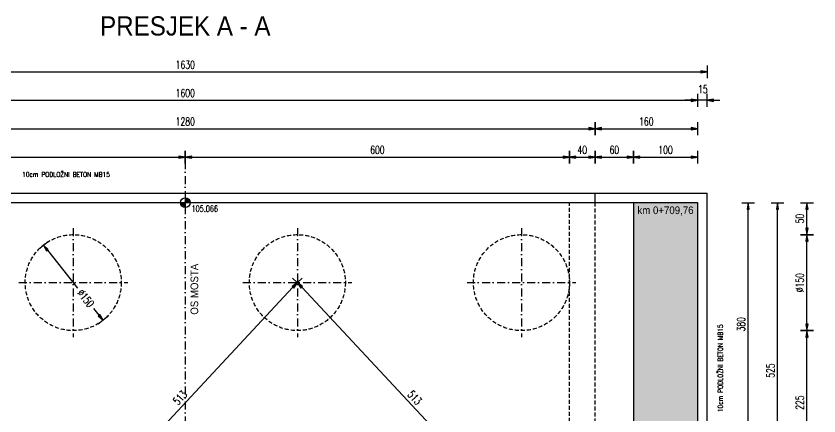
# Model space of a CAD drawing. Extents: x 4294 to 9958, y 64482 to 68154.
# Drawn here: x 5240 to 6494, y 65310 to 65935 of the extents above; entities that cross this region are included whole.
import ezdxf

# ---------------------------------------------------------------- set-up
doc = ezdxf.new("R2010")
doc.units = 0
doc.header["$LTSCALE"] = 50
doc.header["$PDMODE"] = 34
doc.header["$PDSIZE"] = 5
doc.linetypes.add('CENTER', pattern=[0.47, 0.25, -0.1, 0.02, -0.1])
doc.linetypes.add('HIDDEN2', pattern=[0.1875, 0.125, -0.0625])
doc.layers.get('DEFPOINTS').update_dxf_attribs({"linetype": 'CONTINUOUS'})
for name, color, linetype in [('BETON', 7, 'CONTINUOUS'), ('BETON tan', 40, 'CONTINUOUS'), ('KOTE', 4, 'CONTINUOUS'), ('NEVIDLJIVO', 9, 'HIDDEN2'), ('OSI', 2, 'CENTER'), ('POM', 9, 'CONTINUOUS'), ('TEKST', 7, 'CONTINUOUS')]:
    doc.layers.add(name, color=color, linetype=linetype)
doc.styles.add('KOTE', font='romans.shx', dxfattribs={"width": 0.7})
doc.styles.get("Standard").update_dxf_attribs({"font": 'romans.shx', "width": 0.9})
doc.dimstyles.new('M50', dxfattribs={"dimscale": 100, "dimtxt": 0.125, "dimasz": 0.1, "dimexe": 0.4, "dimexo": 2, "dimgap": 0.05, "dimtad": 1, "dimdec": 1, "dimrnd": 0.01, "dimdsep": 46, "dimtxsty": 'KOTE', "dimblk1": 'S', "dimblk2": 'S', "dimsah": 1, "dimcen": 0.4, "dimdle": 0.4, "dimse1": 1, "dimse2": 1, "dimclrd": 8, "dimclre": 251, "dimclrt": 4, "dimadec": 0, "dimazin": 0, "dimtfac": 1, "dimtdec": 1, "dimtmove": 2, "dimatfit": 3, "dimldrblk": 'S', "dimfxl": 0, "dimtvp": 1, "dimtolj": 1, "dimtzin": 4, "dimarcsym": 0})

# ---------------------------------------------------------------- blocks, each defined once
blk = doc.blocks.new('S')
at = {"layer": 'KOTE', "color": 9}
blk.add_line((0, 1), (0, -1), dxfattribs=at)
blk.add_lwpolyline([(-1, 0.17), (-1, -0.17), (0, 0)], close=True, dxfattribs=at)
at = {"layer": 'KOTE', "color": 9, "linetype": 'ByBlock'}
blk.add_solid([(-1, 0.17), (-1, -0.17), (0, 0)], dxfattribs=at)
blk = doc.blocks.new('*D232')
at = {"layer": 'DEFPOINTS', "color": 0}
for p in [(5282.9, 65577.2), (5376, 65459.7)]:
    blk.add_point(p, dxfattribs=at)
at = {"layer": 'POM', "color": 8, "lineweight": -2}
for p, q in [((5289.1, 65569.4), (5336.3, 65509.8)), ((5369.8, 65467.5), (5361.4, 65478.1))]:
    blk.add_line(p, q, dxfattribs=at)
at = {"layer": 'POM', "color": 8, "lineweight": -2, "xscale": 10, "yscale": 10, "zscale": 10}
for p, rotation in [((5282.9, 65577.2), 128.3751040693337), ((5376, 65459.7), 308.3751040693337)]:
    blk.add_blockref('S', p, dxfattribs=dict(at, rotation=rotation))
at = {"layer": 'POM', "color": 4, "insert": (5348.9, 65493.9), "char_height": 12.5, "attachment_point": 5, "rotation": 308.3751, "style": 'KOTE'}
blk.add_mtext('\\A1;∅150', dxfattribs=at)
blk = doc.blocks.new('*D256')
at = {"layer": 'DEFPOINTS', "color": 0}
for p in [(5504.4, 65714.6), (5504.4, 65708.4), (4904.4, 65643.4)]:
    blk.add_point(p, dxfattribs=at)
at = {"layer": 'POM', "color": 8, "lineweight": -2}
blk.add_line((4914.4, 65714.6), (5494.4, 65714.6), dxfattribs=at)
at = {"layer": 'POM', "color": 8, "lineweight": -2, "xscale": 10, "yscale": 10, "zscale": 10, "rotation": 180}
blk.add_blockref('S', (4904.4, 65714.6), dxfattribs=at)
at = {"layer": 'POM', "color": 8, "lineweight": -2, "xscale": 10, "yscale": 10, "zscale": 10}
blk.add_blockref('S', (5504.4, 65714.6), dxfattribs=at)
at = {"layer": 'POM', "color": 4, "insert": (5204.4, 65725.9), "char_height": 12.5, "attachment_point": 5, "style": 'KOTE'}
blk.add_mtext('\\A1;600', dxfattribs=at)
blk = doc.blocks.new('*D257')
at = {"layer": 'DEFPOINTS', "color": 0}
for p in [(5504.4, 65708.4), (6104.4, 65714.6), (6104.4, 65643.4)]:
    blk.add_point(p, dxfattribs=at)
at = {"layer": 'POM', "color": 8, "lineweight": -2}
blk.add_line((5514.4, 65714.6), (6094.4, 65714.6), dxfattribs=at)
at = {"layer": 'POM', "color": 8, "lineweight": -2, "xscale": 10, "yscale": 10, "zscale": 10, "rotation": 180}
blk.add_blockref('S', (5504.4, 65714.6), dxfattribs=at)
at = {"layer": 'POM', "color": 8, "lineweight": -2, "xscale": 10, "yscale": 10, "zscale": 10}
blk.add_blockref('S', (6104.4, 65714.6), dxfattribs=at)
at = {"layer": 'POM', "color": 4, "insert": (5804.4, 65725.9), "char_height": 12.5, "attachment_point": 5, "style": 'KOTE'}
blk.add_mtext('\\A1;600', dxfattribs=at)
blk = doc.blocks.new('*D258')
at = {"layer": 'DEFPOINTS', "color": 0}
for p in [(6204.4, 65714.6), (6144.4, 65643.4), (6204.4, 65643.4)]:
    blk.add_point(p, dxfattribs=at)
at = {"layer": 'POM', "color": 8, "lineweight": -2}
blk.add_line((6154.4, 65714.6), (6194.4, 65714.6), dxfattribs=at)
at = {"layer": 'POM', "color": 8, "lineweight": -2, "xscale": 10, "yscale": 10, "zscale": 10, "rotation": 180}
blk.add_blockref('S', (6144.4, 65714.6), dxfattribs=at)
at = {"layer": 'POM', "color": 8, "lineweight": -2, "xscale": 10, "yscale": 10, "zscale": 10}
blk.add_blockref('S', (6204.4, 65714.6), dxfattribs=at)
at = {"layer": 'POM', "color": 4, "insert": (6174.4, 65725.9), "char_height": 12.5, "attachment_point": 5, "style": 'KOTE'}
blk.add_mtext('\\A1;60', dxfattribs=at)
blk = doc.blocks.new('*D259')
at = {"layer": 'DEFPOINTS', "color": 0}
for p in [(6304.4, 65714.6), (6204.4, 65643.4), (6304.4, 65643.4)]:
    blk.add_point(p, dxfattribs=at)
at = {"layer": 'POM', "color": 8, "lineweight": -2}
blk.add_line((6214.4, 65714.6), (6294.4, 65714.6), dxfattribs=at)
at = {"layer": 'POM', "color": 8, "lineweight": -2, "xscale": 10, "yscale": 10, "zscale": 10, "rotation": 180}
blk.add_blockref('S', (6204.4, 65714.6), dxfattribs=at)
at = {"layer": 'POM', "color": 8, "lineweight": -2, "xscale": 10, "yscale": 10, "zscale": 10}
blk.add_blockref('S', (6304.4, 65714.6), dxfattribs=at)
at = {"layer": 'POM', "color": 4, "insert": (6254.4, 65725.9), "char_height": 12.5, "attachment_point": 5, "style": 'KOTE'}
blk.add_mtext('\\A1;100', dxfattribs=at)
blk = doc.blocks.new('*D261')
at = {"layer": 'DEFPOINTS', "color": 0}
for p in [(6144.4, 65759), (4864.4, 65643.4), (6144.4, 65643.4)]:
    blk.add_point(p, dxfattribs=at)
at = {"layer": 'POM', "color": 8, "lineweight": -2}
blk.add_line((4874.4, 65759), (6134.4, 65759), dxfattribs=at)
at = {"layer": 'POM', "color": 8, "lineweight": -2, "xscale": 10, "yscale": 10, "zscale": 10, "rotation": 180}
blk.add_blockref('S', (4864.4, 65759), dxfattribs=at)
at = {"layer": 'POM', "color": 8, "lineweight": -2, "xscale": 10, "yscale": 10, "zscale": 10}
blk.add_blockref('S', (6144.4, 65759), dxfattribs=at)
at = {"layer": 'POM', "color": 4, "insert": (5504.4, 65770.3), "char_height": 12.5, "attachment_point": 5, "style": 'KOTE'}
blk.add_mtext('\\A1;1280', dxfattribs=at)
blk = doc.blocks.new('*D262')
at = {"layer": 'DEFPOINTS', "color": 0}
for p in [(6304.4, 65759), (6144.4, 65643.4), (6304.4, 65643.4)]:
    blk.add_point(p, dxfattribs=at)
at = {"layer": 'POM', "color": 8, "lineweight": -2}
blk.add_line((6154.4, 65759), (6294.4, 65759), dxfattribs=at)
at = {"layer": 'POM', "color": 8, "lineweight": -2, "xscale": 10, "yscale": 10, "zscale": 10, "rotation": 180}
blk.add_blockref('S', (6144.4, 65759), dxfattribs=at)
at = {"layer": 'POM', "color": 8, "lineweight": -2, "xscale": 10, "yscale": 10, "zscale": 10}
blk.add_blockref('S', (6304.4, 65759), dxfattribs=at)
at = {"layer": 'POM', "color": 4, "insert": (6224.4, 65770.3), "char_height": 12.5, "attachment_point": 5, "style": 'KOTE'}
blk.add_mtext('\\A1;160', dxfattribs=at)
blk = doc.blocks.new('*D265')
at = {"layer": 'DEFPOINTS', "color": 0}
for p in [(6304.4, 65803.4), (4704.4, 65643.4), (6304.4, 65643.4)]:
    blk.add_point(p, dxfattribs=at)
at = {"layer": 'POM', "color": 8, "lineweight": -2}
blk.add_line((4714.4, 65803.4), (6294.4, 65803.4), dxfattribs=at)
at = {"layer": 'POM', "color": 8, "lineweight": -2, "xscale": 10, "yscale": 10, "zscale": 10, "rotation": 180}
blk.add_blockref('S', (4704.4, 65803.4), dxfattribs=at)
at = {"layer": 'POM', "color": 8, "lineweight": -2, "xscale": 10, "yscale": 10, "zscale": 10}
blk.add_blockref('S', (6304.4, 65803.4), dxfattribs=at)
at = {"layer": 'POM', "color": 4, "insert": (5504.4, 65814.7), "char_height": 12.5, "attachment_point": 5, "style": 'KOTE'}
blk.add_mtext('\\A1;1600', dxfattribs=at)
blk = doc.blocks.new('*D294')
at = {"layer": 'DEFPOINTS', "color": 0}
for p in [(6304.4, 65643.4), (6383.5, 65643.4), (6204.4, 65263.4)]:
    blk.add_point(p, dxfattribs=at)
at = {"layer": 'POM', "color": 8, "lineweight": -2}
blk.add_line((6383.5, 65273.4), (6383.5, 65633.4), dxfattribs=at)
at = {"layer": 'POM', "color": 8, "lineweight": -2, "xscale": 10, "yscale": 10, "zscale": 10}
for p, rotation in [((6383.5, 65643.4), 90), ((6383.5, 65263.4), 270)]:
    blk.add_blockref('S', p, dxfattribs=dict(at, rotation=rotation))
at = {"layer": 'POM', "color": 4, "insert": (6372.3, 65453.4), "char_height": 12.5, "attachment_point": 5, "rotation": 90, "style": 'KOTE'}
blk.add_mtext('\\A1;380', dxfattribs=at)
blk = doc.blocks.new('*D295')
at = {"layer": 'DEFPOINTS', "color": 0}
for p in [(6304.4, 65643.4), (6429.4, 65643.4), (6354.4, 65118.4)]:
    blk.add_point(p, dxfattribs=at)
at = {"layer": 'POM', "color": 8, "lineweight": -2}
blk.add_line((6429.4, 65128.4), (6429.4, 65633.4), dxfattribs=at)
at = {"layer": 'POM', "color": 8, "lineweight": -2, "xscale": 10, "yscale": 10, "zscale": 10}
for p, rotation in [((6429.4, 65643.4), 90), ((6429.4, 65118.4), 270)]:
    blk.add_blockref('S', p, dxfattribs=dict(at, rotation=rotation))
at = {"layer": 'POM', "color": 4, "insert": (6418.2, 65380.9), "char_height": 12.5, "attachment_point": 5, "rotation": 90, "style": 'KOTE'}
blk.add_mtext('\\A1;525', dxfattribs=at)
blk = doc.blocks.new('*D299')
at = {"layer": 'DEFPOINTS', "color": 0}
for p in [(6029.4, 65443.4), (6475.3, 65443.4), (6029.4, 65218.4)]:
    blk.add_point(p, dxfattribs=at)
at = {"layer": 'POM', "color": 8, "lineweight": -2}
blk.add_line((6475.3, 65228.4), (6475.3, 65433.4), dxfattribs=at)
at = {"layer": 'POM', "color": 8, "lineweight": -2, "xscale": 10, "yscale": 10, "zscale": 10}
for p, rotation in [((6475.3, 65443.4), 90), ((6475.3, 65218.4), 270)]:
    blk.add_blockref('S', p, dxfattribs=dict(at, rotation=rotation))
at = {"layer": 'POM', "color": 4, "insert": (6464, 65330.9), "char_height": 12.5, "attachment_point": 5, "rotation": 90, "style": 'KOTE'}
blk.add_mtext('\\A1;225', dxfattribs=at)
blk = doc.blocks.new('*D300')
at = {"layer": 'DEFPOINTS', "color": 0}
for p in [(6029.4, 65593.4), (6475.3, 65593.4), (6029.4, 65443.4)]:
    blk.add_point(p, dxfattribs=at)
at = {"layer": 'POM', "color": 8, "lineweight": -2}
blk.add_line((6475.3, 65453.4), (6475.3, 65583.4), dxfattribs=at)
at = {"layer": 'POM', "color": 8, "lineweight": -2, "xscale": 10, "yscale": 10, "zscale": 10}
for p, rotation in [((6475.3, 65593.4), 90), ((6475.3, 65443.4), 270)]:
    blk.add_blockref('S', p, dxfattribs=dict(at, rotation=rotation))
at = {"layer": 'POM', "color": 4, "insert": (6464, 65518.4), "char_height": 12.5, "attachment_point": 5, "rotation": 90, "style": 'KOTE'}
blk.add_mtext('\\A1;%%c150', dxfattribs=at)
blk = doc.blocks.new('*D301')
at = {"layer": 'DEFPOINTS', "color": 0}
for p in [(6304.4, 65643.4), (6475.3, 65643.4), (6029.4, 65593.4)]:
    blk.add_point(p, dxfattribs=at)
at = {"layer": 'POM', "color": 8, "lineweight": -2}
blk.add_line((6475.3, 65603.4), (6475.3, 65633.4), dxfattribs=at)
at = {"layer": 'POM', "color": 8, "lineweight": -2, "xscale": 10, "yscale": 10, "zscale": 10}
for p, rotation in [((6475.3, 65643.4), 90), ((6475.3, 65593.4), 270)]:
    blk.add_blockref('S', p, dxfattribs=dict(at, rotation=rotation))
at = {"layer": 'POM', "color": 4, "insert": (6464, 65618.4), "char_height": 12.5, "attachment_point": 5, "rotation": 90, "style": 'KOTE'}
blk.add_mtext('\\A1;50', dxfattribs=at)
blk = doc.blocks.new('*D303')
at = {"layer": 'DEFPOINTS', "color": 0}
for p in [(6114.4, 65518.4), (6521.2, 65518.4), (6114.4, 65143.4)]:
    blk.add_point(p, dxfattribs=at)
at = {"layer": 'POM', "color": 8, "lineweight": -2}
blk.add_line((6521.2, 65153.4), (6521.2, 65508.4), dxfattribs=at)
at = {"layer": 'POM', "color": 8, "lineweight": -2, "xscale": 10, "yscale": 10, "zscale": 10}
for p, rotation in [((6521.2, 65518.4), 90), ((6521.2, 65143.4), 270)]:
    blk.add_blockref('S', p, dxfattribs=dict(at, rotation=rotation))
at = {"layer": 'POM', "color": 4, "insert": (6509.9, 65330.9), "char_height": 12.5, "attachment_point": 5, "rotation": 90, "style": 'KOTE'}
blk.add_mtext('\\A1;375', dxfattribs=at)
blk = doc.blocks.new('*D304')
at = {"layer": 'DEFPOINTS', "color": 0}
for p in [(6304.4, 65643.4), (6521.2, 65643.4), (6114.4, 65518.4)]:
    blk.add_point(p, dxfattribs=at)
at = {"layer": 'POM', "color": 8, "lineweight": -2}
blk.add_line((6521.2, 65528.4), (6521.2, 65633.4), dxfattribs=at)
at = {"layer": 'POM', "color": 8, "lineweight": -2, "xscale": 10, "yscale": 10, "zscale": 10}
for p, rotation in [((6521.2, 65643.4), 90), ((6521.2, 65518.4), 270)]:
    blk.add_blockref('S', p, dxfattribs=dict(at, rotation=rotation))
at = {"layer": 'POM', "color": 4, "insert": (6509.9, 65580.9), "char_height": 12.5, "attachment_point": 5, "rotation": 90, "style": 'KOTE'}
blk.add_mtext('\\A1;125', dxfattribs=at)
blk = doc.blocks.new('*D305')
at = {"layer": 'DEFPOINTS', "color": 0}
for p in [(6304.4, 65643.4), (6567, 65643.4), (6204.4, 64958.4)]:
    blk.add_point(p, dxfattribs=at)
at = {"layer": 'POM', "color": 8, "lineweight": -2}
blk.add_line((6567, 64968.4), (6567, 65633.4), dxfattribs=at)
at = {"layer": 'POM', "color": 8, "lineweight": -2, "xscale": 10, "yscale": 10, "zscale": 10}
for p, rotation in [((6567, 65643.4), 90), ((6567, 64958.4), 270)]:
    blk.add_blockref('S', p, dxfattribs=dict(at, rotation=rotation))
at = {"layer": 'POM', "color": 4, "insert": (6555.8, 65300.9), "char_height": 12.5, "attachment_point": 5, "rotation": 90, "style": 'KOTE'}
blk.add_mtext('\\A1;685', dxfattribs=at)
blk = doc.blocks.new('A$C113171CC')
at = {"layer": 'POM'}
for p, q in [((-161.3, 56.6), (-161.3, 31.6)), ((-168.8, 39.1), (-107.9, 39.1))]:
    blk.add_line(p, q, dxfattribs=at)
at = {"layer": 'POM', "const_width": 7.5}
for points in [[(-165.1, 39.1, 0.414214), (-161.3, 35.3, 0.414214)], [(-157.6, 39.1, 0.414214), (-161.3, 42.8, 1)]]:
    blk.add_lwpolyline(points, format="xyb", dxfattribs=at)
at = {"layer": 'POM'}
blk.add_circle((-161.3, 39.1), 7.5, dxfattribs=at)
blk = doc.blocks.new('*D307')
at = {"layer": 'DEFPOINTS', "color": 0}
for p in [(6219.4, 65658.4), (6567, 65658.4), (6304.4, 65643.4)]:
    blk.add_point(p, dxfattribs=at)
at = {"layer": 'POM', "color": 8, "lineweight": -2}
for p, q in [((6567, 65668.4), (6567, 65678.4)), ((6567, 65643.4), (6567, 65658.4)), ((6567, 65633.4), (6567, 65623.4))]:
    blk.add_line(p, q, dxfattribs=at)
at = {"layer": 'POM', "color": 8, "lineweight": -2, "xscale": 10, "yscale": 10, "zscale": 10}
for p, rotation in [((6567, 65658.4), 270), ((6567, 65643.4), 90)]:
    blk.add_blockref('S', p, dxfattribs=dict(at, rotation=rotation))
at = {"layer": 'POM', "color": 4, "insert": (6553.7, 65650.1), "char_height": 12.5, "attachment_point": 5, "rotation": 90, "style": 'KOTE'}
blk.add_mtext('\\A1;15', dxfattribs=at)
blk = doc.blocks.new('*D308')
at = {"layer": 'DEFPOINTS', "color": 0}
for p in [(6219.4, 65658.4), (6612.9, 65658.4), (6144.4, 65018.4)]:
    blk.add_point(p, dxfattribs=at)
at = {"layer": 'POM', "color": 8, "lineweight": -2}
blk.add_line((6612.9, 65028.4), (6612.9, 65648.4), dxfattribs=at)
at = {"layer": 'POM', "color": 8, "lineweight": -2, "xscale": 10, "yscale": 10, "zscale": 10}
for p, rotation in [((6612.9, 65658.4), 90), ((6612.9, 65018.4), 270)]:
    blk.add_blockref('S', p, dxfattribs=dict(at, rotation=rotation))
at = {"layer": 'POM', "color": 4, "insert": (6601.7, 65338.4), "char_height": 12.5, "attachment_point": 5, "rotation": 90, "style": 'KOTE'}
blk.add_mtext('\\A1;640', dxfattribs=at)
blk = doc.blocks.new('*D312')
at = {"layer": 'DEFPOINTS', "color": 0}
for p in [(6319.4, 65847.8), (4689.4, 65658.4), (6319.4, 65658.4)]:
    blk.add_point(p, dxfattribs=at)
at = {"layer": 'POM', "color": 8, "lineweight": -2}
blk.add_line((4699.4, 65847.8), (6309.4, 65847.8), dxfattribs=at)
at = {"layer": 'POM', "color": 8, "lineweight": -2, "xscale": 10, "yscale": 10, "zscale": 10, "rotation": 180}
blk.add_blockref('S', (4689.4, 65847.8), dxfattribs=at)
at = {"layer": 'POM', "color": 8, "lineweight": -2, "xscale": 10, "yscale": 10, "zscale": 10}
blk.add_blockref('S', (6319.4, 65847.8), dxfattribs=at)
at = {"layer": 'POM', "color": 4, "insert": (5504.4, 65859), "char_height": 12.5, "attachment_point": 5, "style": 'KOTE'}
blk.add_mtext('\\A1;1630', dxfattribs=at)
blk = doc.blocks.new('*D314')
at = {"layer": 'DEFPOINTS', "color": 0}
for p in [(6304.4, 65803.4), (6319.4, 65658.4), (6304.4, 65643.4)]:
    blk.add_point(p, dxfattribs=at)
at = {"layer": 'POM', "color": 8, "lineweight": -2}
for p, q in [((6294.4, 65803.4), (6284.4, 65803.4)), ((6319.4, 65803.4), (6304.4, 65803.4)), ((6329.4, 65803.4), (6339.4, 65803.4))]:
    blk.add_line(p, q, dxfattribs=at)
at = {"layer": 'POM', "color": 8, "lineweight": -2, "xscale": 10, "yscale": 10, "zscale": 10}
blk.add_blockref('S', (6304.4, 65803.4), dxfattribs=at)
at = {"layer": 'POM', "color": 8, "lineweight": -2, "xscale": 10, "yscale": 10, "zscale": 10, "rotation": 180}
blk.add_blockref('S', (6319.4, 65803.4), dxfattribs=at)
at = {"layer": 'POM', "color": 4, "insert": (6312.7, 65820.7), "char_height": 12.5, "attachment_point": 5, "style": 'KOTE'}
blk.add_mtext('\\A1;15', dxfattribs=at)
blk = doc.blocks.new('*D420')
at = {"layer": 'DEFPOINTS', "color": 0}
for p in [(6144.4, 65714.6), (6144.4, 65658.4), (6104.4, 65643.4)]:
    blk.add_point(p, dxfattribs=at)
at = {"layer": 'POM', "color": 8, "lineweight": -2}
blk.add_line((6114.4, 65714.6), (6134.4, 65714.6), dxfattribs=at)
at = {"layer": 'POM', "color": 8, "lineweight": -2, "xscale": 10, "yscale": 10, "zscale": 10, "rotation": 180}
blk.add_blockref('S', (6104.4, 65714.6), dxfattribs=at)
at = {"layer": 'POM', "color": 8, "lineweight": -2, "xscale": 10, "yscale": 10, "zscale": 10}
blk.add_blockref('S', (6144.4, 65714.6), dxfattribs=at)
at = {"layer": 'POM', "color": 4, "insert": (6124.4, 65725.9), "char_height": 12.5, "attachment_point": 5, "style": 'KOTE'}
blk.add_mtext('\\A1;40', dxfattribs=at)
blk = doc.blocks.new('*D423')
at = {"layer": 'DEFPOINTS', "color": 0}
for p in [(4979.4, 65518.4), (5329.4, 65143.4), (5329.4, 65143.4)]:
    blk.add_point(p, dxfattribs=at)
at = {"layer": 'POM', "color": 8, "lineweight": -2}
blk.add_line((4986.3, 65511.1), (5322.6, 65150.8), dxfattribs=at)
at = {"layer": 'POM', "color": 8, "lineweight": -2, "xscale": 10, "yscale": 10, "zscale": 10}
for p, rotation in [((4979.4, 65518.4), 133.0250659891197), ((5329.4, 65143.4), 313.0250659891197)]:
    blk.add_blockref('S', p, dxfattribs=dict(at, rotation=rotation))
at = {"layer": 'POM', "color": 4, "insert": (5162.7, 65338.6), "char_height": 12.5, "attachment_point": 5, "rotation": 313.0251, "style": 'KOTE'}
blk.add_mtext('\\A1;513', dxfattribs=at)
blk = doc.blocks.new('*D424')
at = {"layer": 'DEFPOINTS', "color": 0}
for p in [(5679.4, 65518.4), (5679.4, 65518.4), (6029.4, 65143.4)]:
    blk.add_point(p, dxfattribs=at)
at = {"layer": 'POM', "color": 8, "lineweight": -2}
blk.add_line((6022.6, 65150.8), (5686.3, 65511.1), dxfattribs=at)
at = {"layer": 'POM', "color": 8, "lineweight": -2, "xscale": 10, "yscale": 10, "zscale": 10}
for p, rotation in [((5679.4, 65518.4), 133.0250659891175), ((6029.4, 65143.4), 313.0250659891175)]:
    blk.add_blockref('S', p, dxfattribs=dict(at, rotation=rotation))
at = {"layer": 'POM', "color": 4, "insert": (5862.7, 65338.6), "char_height": 12.5, "attachment_point": 5, "rotation": 313.0251, "style": 'KOTE'}
blk.add_mtext('\\A1;513', dxfattribs=at)
blk = doc.blocks.new('*D425')
at = {"layer": 'DEFPOINTS', "color": 0}
for p in [(5679.4, 65518.4), (5679.4, 65518.4), (5329.4, 65143.4)]:
    blk.add_point(p, dxfattribs=at)
at = {"layer": 'POM', "color": 8, "lineweight": -2}
blk.add_line((5336.3, 65150.8), (5672.6, 65511.1), dxfattribs=at)
at = {"layer": 'POM', "color": 8, "lineweight": -2, "xscale": 10, "yscale": 10, "zscale": 10}
for p, rotation in [((5679.4, 65518.4), 46.97493401088516), ((5329.4, 65143.4), 226.9749340108852)]:
    blk.add_blockref('S', p, dxfattribs=dict(at, rotation=rotation))
at = {"layer": 'POM', "color": 4, "insert": (5496.2, 65338.6), "char_height": 12.5, "attachment_point": 5, "rotation": 46.9749, "style": 'KOTE'}
blk.add_mtext('\\A1;513', dxfattribs=at)

msp = doc.modelspace()

# ---------------------------------------------------------------- hatches: boundary and pattern name
at = {"layer": 'BETON tan'}
h = msp.add_hatch(dxfattribs=at)
h.set_pattern_fill('DOTS', color=256, scale=1.5, style=0)
h.paths.add_polyline_path([(6304.43, 65643.45), (6204.43, 65643.45), (6204.43, 65118.45), (6304.43, 65118.45)])
h.paths.add_polyline_path([(6209.39, 65139.96), (6299.27, 65139.96), (6299.27, 65119.54), (6209.39, 65119.54)], flags=24)
h.paths.add_polyline_path([(6208.35, 65640.65), (6300.31, 65640.65), (6300.31, 65620.23), (6208.35, 65620.23)], flags=24)

# ---------------------------------------------------------------- linework, layer by layer
at = {"layer": 'BETON'}
for p, q in [((4804.43, 65643.45), (6204.43, 65643.45)), ((6204.43, 65643.45), (6204.43, 65118.45))]:
    msp.add_line(p, q, dxfattribs=at)
at = {"layer": 'BETON tan'}
for p, q in [((6204.43, 65643.45), (6304.43, 65643.45)), ((6304.43, 65643.45), (6304.43, 65118.45))]:
    msp.add_line(p, q, dxfattribs=at)
at = {"layer": 'NEVIDLJIVO'}
for p, q in [((6104.43, 65263.45), (6104.43, 65643.45)), ((6144.43, 65018.45), (6144.43, 65643.45))]:
    msp.add_line(p, q, dxfattribs=at)
for centre in [(5329.43, 65518.45), (5679.43, 65518.45), (6029.43, 65518.45)]:
    msp.add_circle(centre, 75, dxfattribs=at)
at = {"layer": 'OSI'}
for p, q in [((5504.43, 65708.45), (5504.43, 64958.45)), ((5329.43, 65603.45), (5329.43, 65433.45)), ((5679.43, 65603.45), (5679.43, 65433.45)), ((6029.43, 65603.45), (6029.43, 65433.45)), ((5244.43, 65518.45), (5414.43, 65518.45)), ((5594.43, 65518.45), (5764.43, 65518.45)), ((5944.43, 65518.45), (6114.43, 65518.45))]:
    msp.add_line(p, q, dxfattribs=at)
at = {"layer": 'POM'}
for p, q in [((4789.43, 65658.45), (6219.43, 65658.45)), ((6144.43, 65643.45), (6144.43, 65658.45)), ((6219.43, 65658.45), (6319.43, 65658.45)), ((6319.43, 64843.45), (6319.43, 65658.45))]:
    msp.add_line(p, q, dxfattribs=at)

# ---------------------------------------------------------------- block references
msp.add_blockref('A$C113171CC', (5665.74, 65604.37), dxfattribs=at)

# ---------------------------------------------------------------- texts
at = {"layer": 'POM', "style": 'KOTE', "width": 0.7}
msp.add_attdef('105.066', (5514.33, 65629.01), '', height=10, dxfattribs=at)
at = {"layer": 'TEKST', "attachment_point": 5}
for s, insert, char_height in [('{\\fArial|b0|i0|c238|p34;PRESJEK A - A}', (5504.43, 65919.45), 30), ('{\\fArial|b0|i0|c238|p34;km 0+709,76}', (6254.33, 65630.44), 12)]:
    msp.add_mtext(s, dxfattribs=dict(at, insert=insert, char_height=char_height))
for s, insert, char_height, rotation in [('{\\fRomanS|b0|i0|c238|p2;10cm PODLOŽNI BETON MB15}', (5318.11, 65687.51), 7.5, 0), ('{\\fArial|b0|i0|c238|p34;OS MOSTA}', (5518.72, 65508.14), 12, 90), ('{\\fRomanS|b0|i0|c238|p2;10cm PODLOŽNI BETON MB15}', (6339.96, 65384.61), 7.5, 90)]:
    msp.add_mtext(s, dxfattribs=dict(at, insert=insert, char_height=char_height, rotation=rotation))

# ---------------------------------------------------------------- dimensions: what is measured, and where the dimension line sits
at = {"layer": 'POM'}
for base, p1, p2, picture, middle in [((6319.43, 65847.79), (4689.43, 65658.45), (6319.43, 65658.45), '*D312', (5504.43, 65859.04)), ((6304.43, 65803.41), (4704.43, 65643.45), (6304.43, 65643.45), '*D265', (5504.43, 65814.66)), ((6144.43, 65759.03), (4864.43, 65643.45), (6144.43, 65643.45), '*D261', (5504.43, 65770.28)), ((6304.43, 65759.03), (6144.43, 65643.45), (6304.43, 65643.45), '*D262', (6224.43, 65770.28)), ((5504.43, 65714.64), (4904.43, 65643.45), (5504.43, 65708.45), '*D256', (5204.43, 65725.89)), ((6104.43, 65714.64), (5504.43, 65708.45), (6104.43, 65643.45), '*D257', (5804.43, 65725.89)), ((6144.43, 65714.64), (6104.43, 65643.45), (6144.43, 65658.45), '*D420', (6124.43, 65725.89)), ((6204.43, 65714.64), (6144.43, 65643.45), (6204.43, 65643.45), '*D258', (6174.43, 65725.89)), ((6304.43, 65714.64), (6204.43, 65643.45), (6304.43, 65643.45), '*D259', (6254.43, 65725.89))]:
    dim = msp.add_linear_dim(base=base, p1=p1, p2=p2, dimstyle='M50', dxfattribs=at)
    dim.commit()
    dim.dimension.update_dxf_attribs({"geometry": picture, "text_midpoint": middle})
for base, p1, p2, angle, picture, middle in [((6304.43, 65803.41), (6319.43, 65658.45), (6304.43, 65643.45), 180, '*D314', (6312.67, 65820.7)), ((6567.03, 65658.45), (6304.43, 65643.45), (6219.43, 65658.45), 90, '*D307', (6553.74, 65650.06))]:
    dim = msp.add_linear_dim(base=base, p1=p1, p2=p2, angle=angle, dimstyle='M50', dxfattribs=at)
    dim.commit()
    dim.dimension.update_dxf_attribs({"geometry": picture, "text_midpoint": middle, "dimtype": 160})
for base, p1, p2, picture, middle in [((6612.9, 65658.45), (6144.43, 65018.45), (6219.43, 65658.45), '*D308', (6601.65, 65338.45)), ((6475.29, 65643.45), (6029.43, 65593.45), (6304.43, 65643.45), '*D301', (6464.04, 65618.45)), ((6521.16, 65643.45), (6114.43, 65518.45), (6304.43, 65643.45), '*D304', (6509.91, 65580.95)), ((6383.54, 65643.45), (6204.43, 65263.45), (6304.43, 65643.45), '*D294', (6372.29, 65453.45)), ((6567.03, 65643.45), (6204.43, 64958.45), (6304.43, 65643.45), '*D305', (6555.78, 65300.95)), ((6429.41, 65643.45), (6354.43, 65118.45), (6304.43, 65643.45), '*D295', (6418.16, 65380.95)), ((6521.16, 65518.45), (6114.43, 65143.45), (6114.43, 65518.45), '*D303', (6509.91, 65330.95)), ((6475.29, 65443.45), (6029.43, 65218.45), (6029.43, 65443.45), '*D299', (6464.04, 65330.95))]:
    dim = msp.add_linear_dim(base=base, p1=p1, p2=p2, angle=90, dimstyle='M50', dxfattribs=at)
    dim.commit()
    dim.dimension.update_dxf_attribs({"geometry": picture, "text_midpoint": middle})
dim = msp.add_linear_dim(base=(6475.29, 65593.45), p1=(6029.43, 65443.45), p2=(6029.43, 65593.45), angle=90, text='%%c<>', dimstyle='M50', dxfattribs=at)
dim.commit()
dim.dimension.update_dxf_attribs({"geometry": '*D300', "text_midpoint": (6464.04, 65518.45)})
dim = msp.add_diameter_dim_2p(p1=(5282.87, 65577.25), p2=(5376, 65459.65), dimstyle='M50', dxfattribs=at)
dim.commit()
dim.dimension.update_dxf_attribs({"geometry": '*D232', "text_midpoint": (5348.86, 65493.92), "dimtype": 163})
for p1, p2, picture, middle in [((4979.43, 65518.45), (5329.43, 65143.45), '*D423', (5162.66, 65338.62)), ((5329.43, 65143.45), (5679.43, 65518.45), '*D425', (5496.21, 65338.62)), ((6029.43, 65143.45), (5679.43, 65518.45), '*D424', (5862.66, 65338.62))]:
    dim = msp.add_aligned_dim(p1=p1, p2=p2, distance=0, dimstyle='M50', dxfattribs=at)
    dim.commit()
    dim.dimension.update_dxf_attribs({"geometry": picture, "text_midpoint": middle})

doc.saveas('drawing.dxf')
